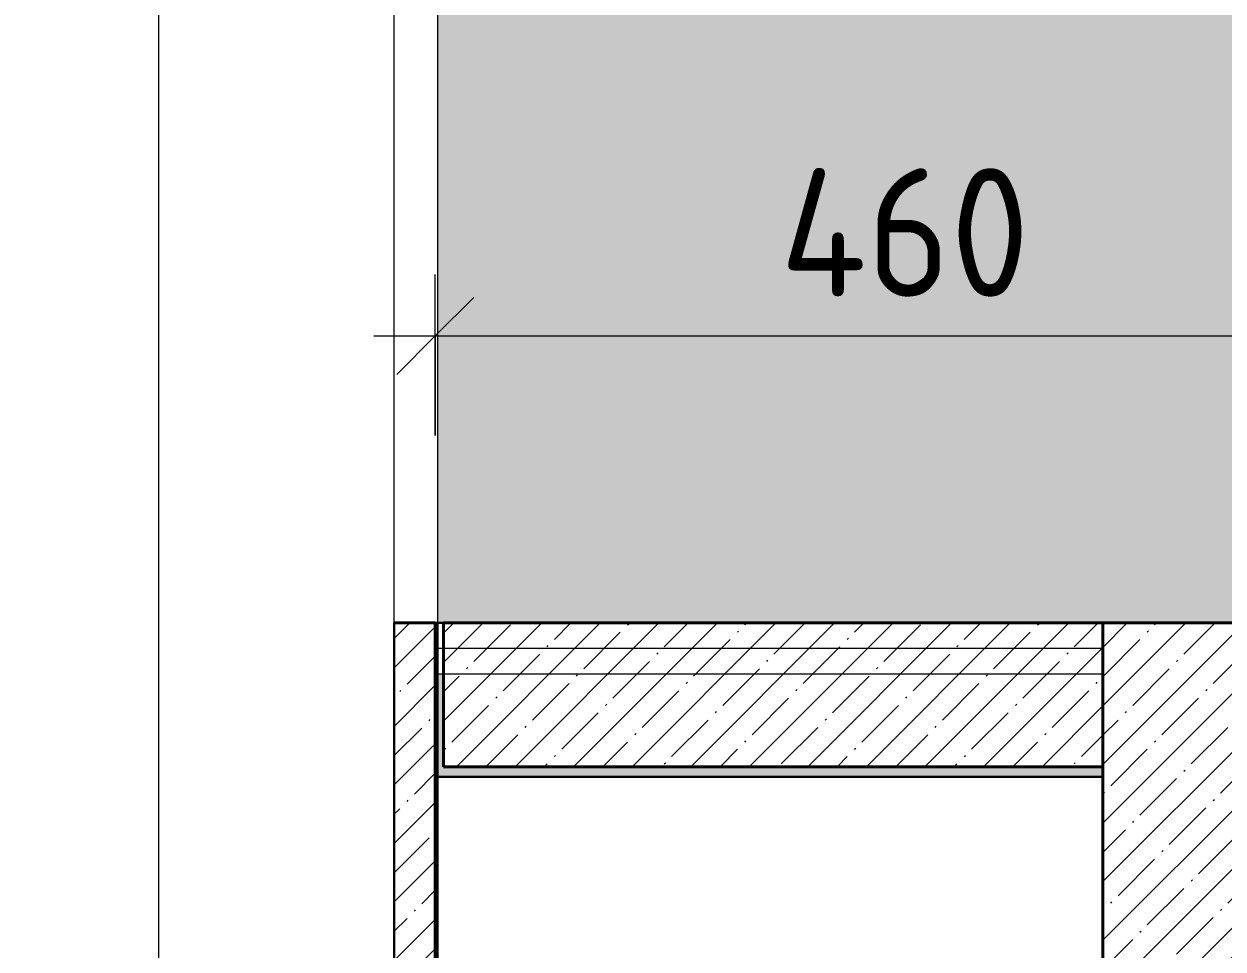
# Model space of a CAD drawing. Header units: millimetres. Extents: x -3511 to 67671, y -1987 to 16130.
# Drawn here: x 48095 to 48679, y 9041 to 9492 of the extents above; entities that cross this region are included whole.
import ezdxf

# ---------------------------------------------------------------- set-up
doc = ezdxf.new("R2010")
doc.units = ezdxf.units.MM
for name, color, linetype, lineweight in [('A-ANNO-DIMS', 7, 'Continuous', 9), ('A-ANNO-DIMS-25', 7, 'Continuous', 9), ('A-WALL', 7, 'Continuous', 9), ('A-WALL-7', 7, 'Continuous', 40), ('A-WALL-PATT', 7, 'Continuous', 9), ('I-WALL', 7, 'Continuous', 9)]:
    doc.layers.add(name, color=color, linetype=linetype, lineweight=lineweight)
for name, color, linetype, lineweight, true_color in [('A-FLOR-1', 7, 'Continuous', 9, 0x787878), ('A-FLOR-FNSH-1', 7, 'Continuous', 30, 0x3c3c3c), ('A-FLOR-MCUT-1', 7, 'Continuous', 9, 0x646464), ('A-WALL-4', 7, 'Continuous', 40, 0x3c3c3c), ('A-WALL-5', 7, 'Continuous', 30, 0x3c3c3c), ('A-WALL-6', 7, 'Continuous', 9, 0x787878), ('A-WALL-FNSH-3', 7, 'Continuous', 30, 0x3c3c3c), ('I-WALL-1', 7, 'Continuous', 9, 0x787878)]:
    doc.layers.add(name, color=color, linetype=linetype, lineweight=lineweight, true_color=true_color)
doc.styles.add('ISOCPEUR_2', font='isocpeur.ttf', dxfattribs={"width": 0.9, "height": 62.5})
doc.styles.add('ISOCPEUR_3', font='isocpeur.ttf', dxfattribs={"width": 0.9, "height": 50})
doc.dimstyles.new('ISO-2_0_0_9К_Средний_округл2', dxfattribs={"dimscale": 304.8, "dimtxt": 49.799059, "dimasz": 0.123031, "dimexe": 0.098425, "dimexo": 0, "dimgap": 0, "dimtad": 1, "dimdec": 0, "dimrnd": 10, "dimzin": 0, "dimdsep": 46, "dimtxsty": 'ISOCPEUR_3', "dimblk1": 'OBLIQUE', "dimblk2": 'OBLIQUE', "dimsah": 1, "dimcen": 0.09, "dimdle": 0.098425, "dimazin": 0, "dimtfac": 1, "dimtdec": 4, "dimtix": 1, "dimtmove": 0, "dimatfit": 3, "dimfxl": 1, "dimtvp": 1, "dimtolj": 1, "dimtzin": 0, "dimarcsym": 2})
doc.dimstyles.new('ISO-2_5_0_9К_БОЛЬШОЙ_1', dxfattribs={"dimscale": 304.8, "dimtxt": 62.248823, "dimasz": 0.123031, "dimexe": 0.098425, "dimexo": 0.246063, "dimgap": 0, "dimtad": 1, "dimdec": 0, "dimrnd": 10, "dimzin": 0, "dimdsep": 46, "dimtxsty": 'ISOCPEUR_2', "dimblk1": 'OBLIQUE', "dimblk2": 'OBLIQUE', "dimsah": 1, "dimcen": 0.09, "dimdle": 0.098425, "dimazin": 0, "dimtfac": 1, "dimtdec": 4, "dimtix": 1, "dimtmove": 0, "dimatfit": 3, "dimfxl": 1, "dimtvp": 1, "dimtolj": 1, "dimtzin": 0, "dimarcsym": 2})
pattern_1 = [(0, (63275.13, 0), (101.6, 25.4), [8.382, -67.818, 8.382, -67.818, -406.4]), (0, (63275.13, 0), (101.6, 25.4), [-152.4, 8.382, -144.018, 8.382, -67.818, -177.8]), (0, (63275.13, 0), (101.6, 25.4), [-381, 8.382, -42.418, 8.382, -118.618]), (120, (63313.23, 12.7), (-72.797045, 75.28818), [8.382, -67.818, 8.382, -67.818, -406.4]), (120, (63313.23, 12.7), (-72.797045, 75.28818), [-152.4, 8.382, -144.018, 8.382, -67.818, -177.8]), (120, (63313.23, 12.7), (-72.797045, 75.28818), [-381, 8.382, -42.418, 8.382, -118.618]), (240, (63325.93, 63.5), (-28.802955, -100.68818), [8.382, -67.818, 8.382, -67.818, -406.4]), (240, (63325.93, 63.5), (-28.802955, -100.68818), [-152.4, 8.382, -144.018, 8.382, -67.818, -177.8]), (240, (63325.93, 63.5), (-28.802955, -100.68818), [-381, 8.382, -42.418, 8.382, -118.618])]
pattern_2 = [(45, (0, 0), (-14.25598, 14.25598), []), (45, (14.256, 0), (-14.25598, 14.25598), [25.202, -5.04, 0.8382, -4.202])]

# ---------------------------------------------------------------- blocks, each defined once
blk = doc.blocks.new('Зашивка приборов отопления34 - Зашивка приборов отопления-33324488-Развертка 3_45-3')
at = {"layer": 'A-WALL-6'}
h = blk.add_hatch(dxfattribs=at)
h.set_pattern_fill('FP_24', color=256, style=0, pattern_type=2)
h.set_pattern_definition(pattern_2)
h.paths.add_polyline_path([(-14976, 9130), (-14655, 9130), (-14655, 9200), (-14976, 9200), (-14976, 9195.65)])
h = blk.add_hatch(dxfattribs=at)
h.set_pattern_fill('FP_24', color=256, style=0, pattern_type=2)
h.set_pattern_definition(pattern_2)
h.paths.add_polyline_path([(-14611.79, 8400), (-14580, 8400), (-14580, 9200), (-14655, 9200), (-14655, 8400), (-14617.5, 8400)])
at = {"layer": 'A-WALL-7'}
for p, q in [((-14655, 9200), (-14976, 9200)), ((-14976, 9200), (-14976, 9130)), ((-14655, 9130), (-14655, 9200)), ((-14580, 9200), (-14655, 9200)), ((-14655, 9200), (-14655, 8400)), ((-14580, 8400), (-14580, 9200)), ((-14976, 9130), (-14655, 9130)), ((-14655, 8400), (-14580, 8400))]:
    blk.add_line(p, q, dxfattribs=at)
blk = doc.blocks.new('DIMBLOCK44-Развертка 3_45-3')
at = {"layer": 'A-ANNO-DIMS-25'}
for p, q in [((48295.13, 9291.28), (48295.13, 9369.76)), ((48755.2, 9291.28), (48755.2, 9369.76)), ((48265.13, 9339.76), (48755.2, 9339.76)), ((48295.13, 9339.76), (48295.13, 9291.28)), ((48755.2, 9339.76), (48755.2, 9291.28))]:
    blk.add_line(p, q, dxfattribs=at)
at = {"layer": 'A-ANNO-DIMS-25', "lineweight": 20}
for p, q in [((48295.13, 9339.76), (48313.88, 9358.51)), ((48755.2, 9339.76), (48773.95, 9358.51)), ((48295.13, 9339.76), (48276.38, 9321.01)), ((48755.2, 9339.76), (48736.45, 9321.01))]:
    blk.add_line(p, q, dxfattribs=at)
at = {"layer": 'A-ANNO-DIMS-25', "color": 0, "insert": (48462.91, 9421.41), "char_height": 62.5, "width": 149.3972, "attachment_point": 1, "line_spacing_factor": 1.149209, "style": 'ISOCPEUR_2'}
blk.add_mtext('460', dxfattribs=at)
blk = doc.blocks.new('_Oblique')
at = {"color": 0, "linetype": 'ByBlock', "lineweight": -2}
blk.add_line((-0.5, -0.5), (0.5, 0.5), dxfattribs=at)
blk = doc.blocks.new('DIMBLOCK56-Развертка 3_45-3')
at = {"layer": 'A-ANNO-DIMS-25'}
for p, q in [((48160.34, 11830), (48160.34, 8370)), ((48296.13, 11800), (48130.34, 11800)), ((48160.34, 11800), (48296.13, 11800)), ((48295.13, 8400), (48130.34, 8400)), ((48160.34, 8400), (48295.13, 8400))]:
    blk.add_line(p, q, dxfattribs=at)
at = {"layer": 'A-ANNO-DIMS-25', "lineweight": 20}
for p, q in [((48160.34, 11800), (48141.59, 11818.75)), ((48160.34, 11800), (48179.09, 11781.25)), ((48160.34, 8400), (48141.59, 8418.75)), ((48160.34, 8400), (48179.09, 8381.25))]:
    blk.add_line(p, q, dxfattribs=at)
at = {"layer": 'A-ANNO-DIMS-25', "color": 0, "insert": (48095.02, 10034.4), "char_height": 50, "width": 157.4416, "attachment_point": 1, "rotation": 90, "line_spacing_factor": 1.149209, "style": 'ISOCPEUR_3'}
blk.add_mtext('3400', dxfattribs=at)

msp = doc.modelspace()

# ---------------------------------------------------------------- hatches: boundary and pattern name
at = {"layer": 'A-FLOR-1'}
h = msp.add_hatch(dxfattribs=at)
h.set_pattern_fill('FP_25', color=256, style=0, pattern_type=2)
h.set_pattern_definition(pattern_1)
h.paths.add_polyline_path([(48295.13, 9187.5), (48299.13, 9187.5), (48299.13, 9200), (48295.13, 9200)])
h = msp.add_hatch(dxfattribs=at)
h.set_pattern_fill('FP_25', color=256, style=0, pattern_type=2)
h.set_pattern_definition(pattern_1)
h.paths.add_polyline_path([(48295.16, 9175), (48299.13, 9175), (48299.13, 9187.5), (48295.13, 9187.5), (48295.13, 9175)])
msp.add_hatch(color=256, dxfattribs=at).paths.add_polyline_path([(48533.89, 9125), (48620.13, 9125), (48620.13, 9130), (48299.13, 9130), (48299.13, 9175), (48295.13, 9175), (48295.22, 9125), (48364.14, 9125)])
at = {"layer": 'A-WALL-PATT'}
h = msp.add_hatch(color=256, dxfattribs=at)
h.paths.add_polyline_path([(49634.22, 8450), (52396.13, 8450), (52396.13, 11800), (48575.13, 11800), (48575.13, 11700), (48296.13, 11700), (48296.13, 9200), (48695.13, 9200), (48695.13, 9198.61), (48696.13, 9198.61), (48696.13, 9050), (48715.13, 9050), (48715.13, 8500), (48696.13, 8500), (48696.13, 8450), (49618.03, 8450)])
h.paths.add_polyline_path([(51425.13, 8700), (51425.13, 10500), (52125.13, 10500), (52125.13, 8700), (51640.69, 8700)])
h.paths.add_polyline_path([(48792.79, 8700), (48755.2, 8700), (48755.2, 10500), (49455.2, 10500), (49455.2, 8700), (48805.2, 8700)])
h.paths.add_polyline_path([(49828.39, 8700), (49665.13, 8700), (49665.13, 10500), (50365.13, 10500), (50365.13, 8700), (50338.55, 8700)])
h.paths.add_polyline_path([(50863.99, 8700), (50545.13, 8700), (50545.13, 10500), (51245.13, 10500), (51245.13, 8700)])
at = {"layer": 'I-WALL-1'}
h = msp.add_hatch(dxfattribs=at)
h.set_pattern_fill('FP_24', color=256, style=0, pattern_type=2)
h.set_pattern_definition([(45, (63275.13, 0), (-14.25598, 14.25598), []), (45, (63289.385, 0), (-14.25598, 14.25598), [25.202, -5.04, 0.8382, -4.202])])
h.paths.add_polyline_path([(48280.1, 8396.11), (48295.13, 8396.11), (48295.13, 9200), (48274.99, 9200), (48274.99, 8396.11)])

# ---------------------------------------------------------------- linework, layer by layer
at = {"layer": 'A-FLOR-FNSH-1'}
for p, q in [((48620.13, 9200), (48295.13, 9200)), ((48620.13, 9125), (48620.13, 9200)), ((48295.13, 9125), (48620.13, 9125))]:
    msp.add_line(p, q, dxfattribs=at)
at = {"layer": 'A-FLOR-MCUT-1'}
for p, q in [((48620.13, 9187.5), (48295.13, 9187.5)), ((48620.13, 9175), (48295.13, 9175))]:
    msp.add_line(p, q, dxfattribs=at)
at = {"layer": 'A-WALL'}
msp.add_line((48295.13, 8400), (48295.13, 9200), dxfattribs=at)
at = {"layer": 'A-WALL-4'}
for p, q in [((48295.13, 9200), (48274.99, 9200)), ((48295.13, 8396.11), (48295.13, 9200))]:
    msp.add_line(p, q, dxfattribs=at)
at = {"layer": 'A-WALL-5'}
msp.add_line((48275.13, 9200), (48275.13, 8400), dxfattribs=at)
at = {"layer": 'A-WALL-FNSH-3'}
msp.add_line((48296.13, 8400), (48296.13, 9200), dxfattribs=at)
at = {"layer": 'I-WALL'}
for p, q in [((48275.13, 9200), (48275.13, 11700)), ((48296.13, 11700), (48296.13, 9200))]:
    msp.add_line(p, q, dxfattribs=at)

# ---------------------------------------------------------------- block references
at = {"layer": 'A-WALL'}
msp.add_blockref('Зашивка приборов отопления34 - Зашивка приборов отопления-33324488-Развертка 3_45-3', (63275.13, 0), dxfattribs=at)

# ---------------------------------------------------------------- dimensions: what is measured, and where the dimension line sits
at = {"layer": 'A-ANNO-DIMS'}
dim = msp.add_linear_dim(base=(48160.34, 8400), p1=(48296.13, 11800), p2=(48295.13, 8400), angle=90, dimstyle='ISO-2_0_0_9К_Средний_округл2', override={"dimpost": '<>', "dimfxl": 3400.000147}, dxfattribs=at)
dim.commit()
dim.dimension.update_dxf_attribs({"geometry": 'DIMBLOCK56-Развертка 3_45-3', "text_midpoint": (48135.34, 10100)})
dim = msp.add_linear_dim(base=(48755.2, 9339.76), p1=(48295.13, 9366.28), p2=(48755.2, 9366.28), dimstyle='ISO-2_5_0_9К_БОЛЬШОЙ_1', override={"dimpost": '<>', "dimfxl": 460.068865}, dxfattribs=at)
dim.commit()
dim.dimension.update_dxf_attribs({"geometry": 'DIMBLOCK44-Развертка 3_45-3', "text_midpoint": (48525.16, 9371.01)})

doc.saveas('drawing.dxf')
